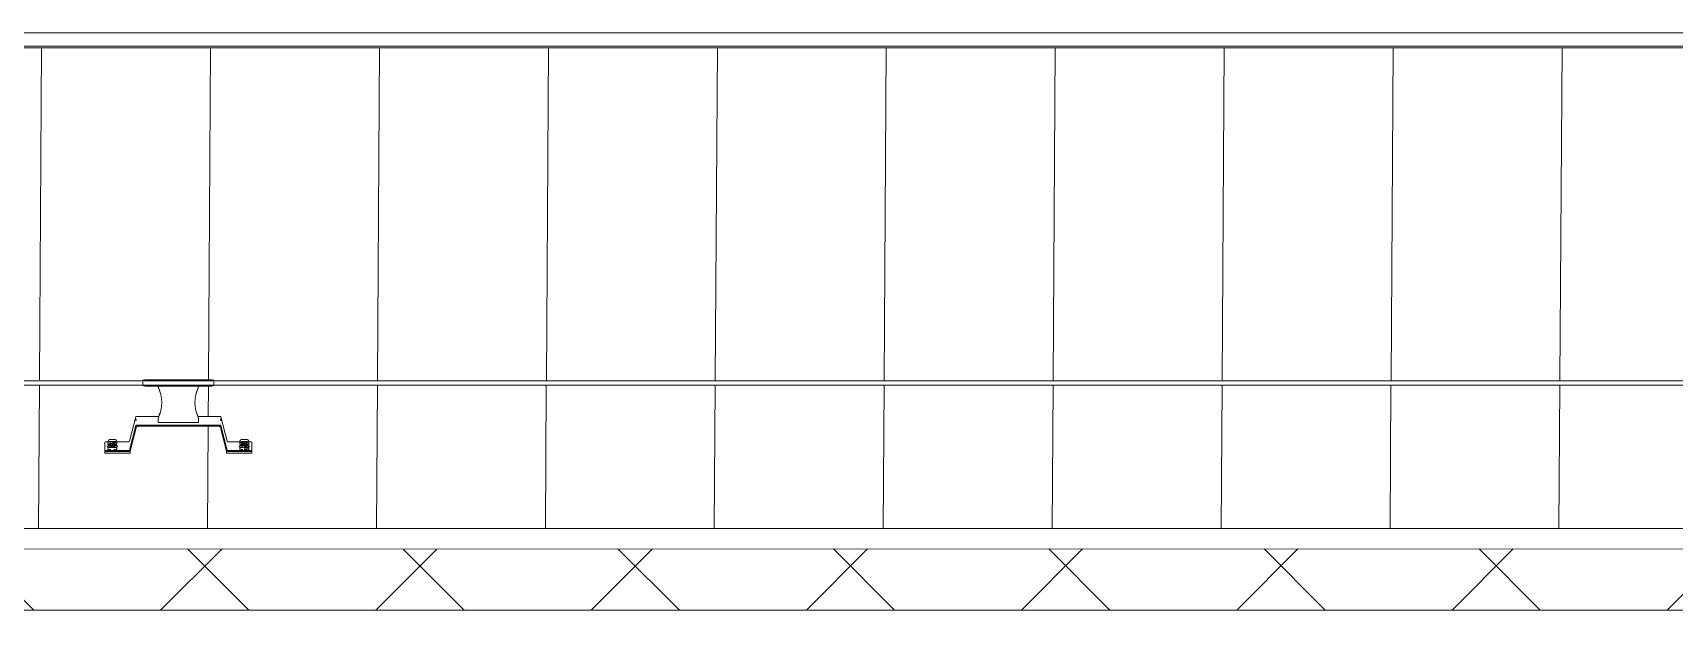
# Model space of a CAD drawing. Header units: millimetres. Extents: x 900982 to 1200730, y -305 to 27743.
# Drawn here: x 992466 to 995701, y 16569 to 17711 of the extents above; entities that cross this region are included whole.
import ezdxf

# ---------------------------------------------------------------- set-up
doc = ezdxf.new("R2010")
doc.units = ezdxf.units.MM
for name, color, linetype, lineweight in [('A-ROOF', 132, 'Continuous', 5), ('A-ROOF-PATT', 132, 'Continuous', 15), ('Q-SPCQ', 91, 'Continuous', 5)]:
    doc.layers.add(name, color=color, linetype=linetype, lineweight=lineweight)

# ---------------------------------------------------------------- blocks, each defined once
blk = doc.blocks.new('Static Line_Sayfa_Metal Deck_Pan Mount - Up to 15 _ pitch - Max 2 Users-1845519-SECTION - GRIDS 2A')
at = {"layer": 'Q-SPCQ'}
for p, q in [((1010152.4, 17024.9), (917357.6, 17024.9)), ((992687, 17027.2), (992682.7, 17026.2)), ((992816.2, 17027.4), (992689.3, 17027.4)), ((992822.7, 17026.2), (992818.5, 17027.2)), ((917357.6, 17016.9), (1010152.4, 17016.9)), ((992682.7, 17015.7), (992687, 17014.7)), ((992689.3, 17014.4), (992816.2, 17014.4)), ((992712.7, 17014.5), (992712.7, 17016.4)), ((992712.7, 17013.3), (992712.7, 17014.5)), ((992792.7, 17014.5), (992712.7, 17014.5)), ((992712.8, 17013.6), (992712.7, 17013.3)), ((992792.7, 17016.4), (992792.7, 17014.5)), ((992792.7, 17014.5), (992792.7, 17013.3)), ((992792.7, 17013.3), (992792.8, 17013.6)), ((992818.5, 17014.7), (992822.7, 17015.7)), ((992656.5, 16905.9), (992669, 16954.2)), ((992669.9, 16954.9), (992714.5, 16954.9)), ((992791.1, 16954.9), (992835.7, 16954.9)), ((992836.7, 16954.2), (992849.2, 16905.9)), ((992668.9, 16936.8), (992656.4, 16888.4)), ((992657.9, 16886.5), (992670.4, 16934.8)), ((992669.9, 16949.8), (992668.9, 16946)), ((992835.6, 16937.5), (992669.8, 16937.5)), ((992671.4, 16935.5), (992834.1, 16935.5)), ((992712.8, 16951.6), (992712.8, 16951.8)), ((992712.8, 16951.8), (992712.8, 16949.8)), ((992712.8, 16949.6), (992712.8, 16951.6)), ((992712.8, 16943.2), (992792.8, 16943.2)), ((992792.8, 16949.8), (992792.8, 16951.8)), ((992792.8, 16951.8), (992792.8, 16951.6)), ((992792.8, 16951.6), (992792.8, 16949.6)), ((992835, 16934.8), (992847.5, 16886.5)), ((992836.6, 16946.4), (992835.7, 16950.1)), ((992849.1, 16888.4), (992836.6, 16936.8)), ((992607.7, 16888.6), (992607.8, 16904.3)), ((992618.1, 16897.5), (992613.6, 16896.9)), ((992613.7, 16890.3), (992613.7, 16888.9)), ((992613.8, 16905.2), (992613.8, 16903.9)), ((992613.8, 16901.2), (992613.8, 16899.9)), ((992613.8, 16894.2), (992613.8, 16892.9)), ((992622.8, 16902.3), (992617.9, 16902.1)), ((992617.9, 16902.1), (992617.9, 16901.6)), ((992617.9, 16902.1), (992617.9, 16897.5)), ((992617.9, 16901.6), (992622.8, 16901.3)), ((992617.9, 16901.6), (992617.9, 16897)), ((992617.9, 16896.7), (992622.8, 16896.9)), ((992622.8, 16895.9), (992617.9, 16896.2)), ((992622.8, 16905.1), (992628.8, 16905.1)), ((992627.6, 16902.1), (992622.8, 16902.3)), ((992622.8, 16902.3), (992622.8, 16897.7)), ((992622.8, 16901.3), (992627.6, 16901.6)), ((992622.8, 16896.8), (992622.8, 16901.3)), ((992622.8, 16896.9), (992627.6, 16896.7)), ((992627.6, 16896.2), (992622.8, 16895.9)), ((992631.9, 16896.9), (992627.4, 16897.5)), ((992627.6, 16901.6), (992627.6, 16902.1)), ((992627.6, 16902.1), (992627.6, 16897.5)), ((992627.6, 16901.6), (992627.6, 16897)), ((992630.7, 16905.1), (992655.5, 16905.1)), ((992631.7, 16888.9), (992631.7, 16890.3)), ((992631.8, 16903.9), (992631.8, 16905.2)), ((992631.8, 16899.9), (992631.8, 16901.2)), ((992631.8, 16892.9), (992631.8, 16894.2)), ((992850.2, 16905.1), (992875, 16905.1)), ((992878.1, 16897.5), (992873.6, 16896.9)), ((992873.7, 16890.3), (992873.7, 16888.9)), ((992873.8, 16905.2), (992873.8, 16903.9)), ((992873.8, 16901.2), (992873.8, 16899.9)), ((992873.8, 16894.2), (992873.8, 16892.9)), ((992876.9, 16905.1), (992882.8, 16905.1)), ((992882.8, 16902.3), (992877.9, 16902.1)), ((992877.9, 16902.1), (992877.9, 16901.6)), ((992877.9, 16902.1), (992877.9, 16897.5)), ((992877.9, 16901.6), (992882.8, 16901.3)), ((992877.9, 16901.6), (992877.9, 16897)), ((992882.8, 16896.9), (992877.9, 16896.7)), ((992887.6, 16902.1), (992882.8, 16902.3)), ((992882.8, 16902.3), (992882.8, 16897.7)), ((992882.8, 16901.3), (992887.6, 16901.6)), ((992882.8, 16896.8), (992882.8, 16901.3)), ((992887.6, 16896.7), (992882.8, 16896.9)), ((992882.8, 16895.9), (992887.6, 16896.2)), ((992891.9, 16896.9), (992887.4, 16897.5)), ((992887.6, 16901.6), (992887.6, 16902.1)), ((992887.6, 16902.1), (992887.6, 16897.5)), ((992887.6, 16901.6), (992887.6, 16897)), ((992891.7, 16888.9), (992891.7, 16890.3)), ((992891.8, 16903.9), (992891.8, 16905.2)), ((992891.8, 16899.9), (992891.8, 16901.2)), ((992891.8, 16892.9), (992891.8, 16894.2)), ((992897.7, 16888.6), (992897.8, 16904.3)), ((992897.8, 16903.1), (992897.8, 16900.1)), ((992607.7, 16888.6), (992607.7, 16886.6)), ((992607.7, 16885.7), (992607.7, 16888.6)), ((992657.7, 16885.7), (992607.7, 16885.7)), ((992607.7, 16885.7), (992607.7, 16882.7)), ((992607.7, 16882.7), (992657.7, 16882.7)), ((992655.4, 16887.7), (992617.7, 16887.7)), ((992617.7, 16885.7), (992656.9, 16885.7)), ((992657.7, 16882.7), (992657.7, 16885.7)), ((992847.7, 16885.7), (992847.7, 16882.7)), ((992897.7, 16885.7), (992847.7, 16885.7)), ((992847.7, 16882.7), (992897.7, 16882.7)), ((992848.5, 16885.7), (992887.7, 16885.7)), ((992887.7, 16887.7), (992850, 16887.7)), ((992897.7, 16885.7), (992897.7, 16888.6)), ((992897.7, 16882.7), (992897.7, 16885.7))]:
    blk.add_line(p, q, dxfattribs=at)
at = {"layer": 'Q-SPCQ', "flags": 128}
for points in [[(992687, 17027.2), (992687.4, 17027.3), (992687.8, 17027.3), (992688.2, 17027.4), (992688.6, 17027.4), (992689, 17027.4), (992689.3, 17027.4)], [(992816.2, 17027.4), (992816.6, 17027.4), (992817, 17027.4), (992817.4, 17027.4), (992817.8, 17027.3), (992818.1, 17027.2), (992818.5, 17027.2)], [(992689.3, 17014.4), (992688.9, 17014.4), (992688.5, 17014.5), (992688.1, 17014.5), (992687.7, 17014.6), (992687.4, 17014.6), (992687, 17014.7)], [(992818.5, 17014.7), (992818.1, 17014.6), (992817.7, 17014.6), (992817.3, 17014.5), (992816.9, 17014.5), (992816.5, 17014.4), (992816.2, 17014.4)], [(992613.7, 16890.3), (992614.1, 16891.9), (992614.8, 16893), (992615.4, 16893.6), (992615.9, 16893.8), (992616.3, 16894), (992616.5, 16894.1), (992616.8, 16894.2), (992617, 16894.3), (992617.2, 16894.3), (992617.3, 16894.3), (992617.5, 16894.4), (992617.6, 16894.4), (992617.8, 16894.4), (992617.9, 16894.5), (992618.1, 16894.5), (992618.3, 16894.5), (992618.4, 16894.5), (992618.6, 16894.5), (992618.7, 16894.5), (992618.9, 16894.6), (992619.1, 16894.6), (992619.3, 16894.6), (992619.4, 16894.6), (992619.6, 16894.6), (992619.8, 16894.6), (992620, 16894.6), (992620.2, 16894.6), (992620.4, 16894.6), (992620.6, 16894.7), (992620.8, 16894.7), (992621, 16894.7), (992621.2, 16894.7), (992621.4, 16894.7), (992621.6, 16894.7), (992621.8, 16894.7), (992622, 16894.7), (992622.2, 16894.7), (992622.5, 16894.7), (992622.7, 16894.7), (992622.7, 16894.7)], [(992613.8, 16905.2), (992614.2, 16906.9), (992614.9, 16907.9), (992615.5, 16908.5), (992616, 16908.8), (992616.3, 16909), (992616.6, 16909.1), (992616.9, 16909.2), (992617.1, 16909.2), (992617.2, 16909.3), (992617.4, 16909.3), (992617.6, 16909.3), (992617.7, 16909.3), (992617.9, 16909.4), (992618, 16909.4), (992618.2, 16909.4), (992618.4, 16909.4), (992618.5, 16909.5), (992618.7, 16909.5), (992618.8, 16909.5), (992619, 16909.5), (992619.2, 16909.5), (992619.4, 16909.5), (992619.5, 16909.5), (992619.7, 16909.6), (992619.9, 16909.6), (992620.1, 16909.6), (992620.3, 16909.6), (992620.5, 16909.6), (992620.7, 16909.6), (992620.9, 16909.6), (992621.1, 16909.6), (992621.3, 16909.6), (992621.5, 16909.6), (992621.7, 16909.6), (992621.9, 16909.6), (992622.1, 16909.6), (992622.3, 16909.6), (992622.6, 16909.6), (992622.8, 16909.6), (992622.8, 16909.6)], [(992613.8, 16901.2), (992614.2, 16902.9), (992614.9, 16904), (992615.5, 16904.5), (992616, 16904.8), (992616.3, 16905), (992616.6, 16905.1), (992616.8, 16905.2), (992617, 16905.2), (992617.2, 16905.3), (992617.4, 16905.3), (992617.6, 16905.3), (992617.7, 16905.4), (992617.9, 16905.4), (992618, 16905.4), (992618.2, 16905.4), (992618.3, 16905.4), (992618.5, 16905.5), (992618.6, 16905.5), (992618.8, 16905.5), (992619, 16905.5), (992619.2, 16905.5), (992619.3, 16905.5), (992619.5, 16905.6), (992619.7, 16905.6), (992619.9, 16905.6), (992620.1, 16905.6), (992620.3, 16905.6), (992620.5, 16905.6), (992620.7, 16905.6), (992620.9, 16905.6), (992621.1, 16905.6), (992621.3, 16905.6), (992621.5, 16905.6), (992621.7, 16905.6), (992621.9, 16905.6), (992622.1, 16905.6), (992622.3, 16905.7), (992622.5, 16905.7), (992622.7, 16905.7), (992622.8, 16905.7)], [(992613.8, 16894.2), (992614.1, 16895.9), (992614.8, 16897), (992615.5, 16897.5), (992615.9, 16897.8), (992616.3, 16898), (992616.6, 16898.1), (992616.8, 16898.2), (992617, 16898.2), (992617.2, 16898.3), (992617.3, 16898.3), (992617.5, 16898.4), (992617.7, 16898.4), (992617.8, 16898.4), (992618, 16898.4), (992618.1, 16898.5), (992618.3, 16898.5), (992618.4, 16898.5), (992618.6, 16898.5), (992618.8, 16898.5), (992618.9, 16898.5), (992619.1, 16898.6), (992619.3, 16898.6), (992619.5, 16898.6), (992619.6, 16898.6), (992619.8, 16898.6), (992620, 16898.6), (992620.2, 16898.6), (992620.4, 16898.6), (992620.6, 16898.6), (992620.8, 16898.6), (992621, 16898.7), (992621.2, 16898.7), (992621.4, 16898.7), (992621.6, 16898.7), (992621.8, 16898.7), (992622.1, 16898.7), (992622.3, 16898.7), (992622.5, 16898.7), (992622.7, 16898.7), (992622.8, 16898.7)], [(992631.7, 16890.3), (992631.4, 16891.9), (992630.7, 16893), (992630, 16893.6), (992629.6, 16893.8), (992629.2, 16894), (992628.9, 16894.1), (992628.7, 16894.2), (992628.5, 16894.3), (992628.3, 16894.3), (992628.1, 16894.3), (992628, 16894.4), (992627.8, 16894.4), (992627.7, 16894.4), (992627.5, 16894.5), (992627.4, 16894.5), (992627.2, 16894.5), (992627, 16894.5), (992626.9, 16894.5), (992626.7, 16894.5), (992626.5, 16894.6), (992626.4, 16894.6), (992626.2, 16894.6), (992626, 16894.6), (992625.8, 16894.6), (992625.7, 16894.6), (992625.5, 16894.6), (992625.3, 16894.6), (992625.1, 16894.6), (992624.9, 16894.7), (992624.7, 16894.7), (992624.5, 16894.7), (992624.3, 16894.7), (992624.1, 16894.7), (992623.8, 16894.7), (992623.6, 16894.7), (992623.4, 16894.7), (992623.2, 16894.7), (992623, 16894.7), (992622.8, 16894.7), (992622.7, 16894.7)], [(992631.8, 16905.2), (992631.5, 16906.9), (992630.8, 16907.9), (992630.1, 16908.5), (992629.7, 16908.8), (992629.3, 16909), (992629, 16909.1), (992628.8, 16909.2), (992628.6, 16909.2), (992628.4, 16909.3), (992628.2, 16909.3), (992628.1, 16909.3), (992627.9, 16909.3), (992627.8, 16909.4), (992627.6, 16909.4), (992627.5, 16909.4), (992627.3, 16909.4), (992627.1, 16909.5), (992627, 16909.5), (992626.8, 16909.5), (992626.6, 16909.5), (992626.5, 16909.5), (992626.3, 16909.5), (992626.1, 16909.5), (992625.9, 16909.6), (992625.7, 16909.6), (992625.6, 16909.6), (992625.4, 16909.6), (992625.2, 16909.6), (992625, 16909.6), (992624.8, 16909.6), (992624.6, 16909.6), (992624.4, 16909.6), (992624.2, 16909.6), (992623.9, 16909.6), (992623.7, 16909.6), (992623.5, 16909.6), (992623.3, 16909.6), (992623.1, 16909.6), (992622.9, 16909.6), (992622.8, 16909.6)], [(992631.8, 16901.2), (992631.4, 16902.9), (992630.7, 16904), (992630.1, 16904.5), (992629.6, 16904.8), (992629.3, 16905), (992629, 16905.1), (992628.8, 16905.2), (992628.6, 16905.2), (992628.4, 16905.3), (992628.2, 16905.3), (992628, 16905.3), (992627.9, 16905.4), (992627.7, 16905.4), (992627.6, 16905.4), (992627.4, 16905.4), (992627.3, 16905.4), (992627.1, 16905.5), (992626.9, 16905.5), (992626.8, 16905.5), (992626.6, 16905.5), (992626.4, 16905.5), (992626.3, 16905.5), (992626.1, 16905.6), (992625.9, 16905.6), (992625.7, 16905.6), (992625.5, 16905.6), (992625.3, 16905.6), (992625.1, 16905.6), (992624.9, 16905.6), (992624.7, 16905.6), (992624.5, 16905.6), (992624.3, 16905.6), (992624.1, 16905.6), (992623.9, 16905.6), (992623.7, 16905.6), (992623.5, 16905.6), (992623.3, 16905.7), (992623.1, 16905.7), (992622.9, 16905.7), (992622.8, 16905.7)], [(992631.8, 16894.2), (992631.4, 16895.9), (992630.7, 16897), (992630.1, 16897.5), (992629.6, 16897.8), (992629.2, 16898), (992628.9, 16898.1), (992628.7, 16898.2), (992628.5, 16898.2), (992628.3, 16898.3), (992628.2, 16898.3), (992628, 16898.4), (992627.8, 16898.4), (992627.7, 16898.4), (992627.5, 16898.4), (992627.4, 16898.5), (992627.2, 16898.5), (992627.1, 16898.5), (992626.9, 16898.5), (992626.7, 16898.5), (992626.6, 16898.5), (992626.4, 16898.6), (992626.2, 16898.6), (992626, 16898.6), (992625.9, 16898.6), (992625.7, 16898.6), (992625.5, 16898.6), (992625.3, 16898.6), (992625.1, 16898.6), (992624.9, 16898.6), (992624.7, 16898.6), (992624.5, 16898.7), (992624.3, 16898.7), (992624.1, 16898.7), (992623.9, 16898.7), (992623.7, 16898.7), (992623.5, 16898.7), (992623.2, 16898.7), (992623, 16898.7), (992622.8, 16898.7), (992622.8, 16898.7)], [(992873.7, 16890.3), (992874.1, 16891.9), (992874.8, 16893), (992875.4, 16893.6), (992875.9, 16893.8), (992876.3, 16894), (992876.5, 16894.1), (992876.8, 16894.2), (992877, 16894.3), (992877.2, 16894.3), (992877.3, 16894.3), (992877.5, 16894.4), (992877.6, 16894.4), (992877.8, 16894.4), (992877.9, 16894.5), (992878.1, 16894.5), (992878.3, 16894.5), (992878.4, 16894.5), (992878.6, 16894.5), (992878.7, 16894.5), (992878.9, 16894.6), (992879.1, 16894.6), (992879.3, 16894.6), (992879.4, 16894.6), (992879.6, 16894.6), (992879.8, 16894.6), (992880, 16894.6), (992880.2, 16894.6), (992880.4, 16894.6), (992880.6, 16894.7), (992880.8, 16894.7), (992881, 16894.7), (992881.2, 16894.7), (992881.4, 16894.7), (992881.6, 16894.7), (992881.8, 16894.7), (992882, 16894.7), (992882.2, 16894.7), (992882.5, 16894.7), (992882.7, 16894.7), (992882.7, 16894.7)], [(992873.8, 16905.2), (992874.2, 16906.9), (992874.9, 16907.9), (992875.5, 16908.5), (992876, 16908.8), (992876.3, 16909), (992876.6, 16909.1), (992876.9, 16909.2), (992877.1, 16909.2), (992877.2, 16909.3), (992877.4, 16909.3), (992877.6, 16909.3), (992877.7, 16909.3), (992877.9, 16909.4), (992878, 16909.4), (992878.2, 16909.4), (992878.4, 16909.4), (992878.5, 16909.5), (992878.7, 16909.5), (992878.8, 16909.5), (992879, 16909.5), (992879.2, 16909.5), (992879.4, 16909.5), (992879.5, 16909.5), (992879.7, 16909.6), (992879.9, 16909.6), (992880.1, 16909.6), (992880.3, 16909.6), (992880.5, 16909.6), (992880.7, 16909.6), (992880.9, 16909.6), (992881.1, 16909.6), (992881.3, 16909.6), (992881.5, 16909.6), (992881.7, 16909.6), (992881.9, 16909.6), (992882.1, 16909.6), (992882.3, 16909.6), (992882.6, 16909.6), (992882.8, 16909.6), (992882.8, 16909.6)], [(992873.8, 16901.2), (992874.2, 16902.9), (992874.9, 16904), (992875.5, 16904.5), (992876, 16904.8), (992876.3, 16905), (992876.6, 16905.1), (992876.8, 16905.2), (992877, 16905.2), (992877.2, 16905.3), (992877.4, 16905.3), (992877.6, 16905.3), (992877.7, 16905.4), (992877.9, 16905.4), (992878, 16905.4), (992878.2, 16905.4), (992878.3, 16905.4), (992878.5, 16905.5), (992878.6, 16905.5), (992878.8, 16905.5), (992879, 16905.5), (992879.2, 16905.5), (992879.3, 16905.5), (992879.5, 16905.6), (992879.7, 16905.6), (992879.9, 16905.6), (992880.1, 16905.6), (992880.3, 16905.6), (992880.5, 16905.6), (992880.7, 16905.6), (992880.9, 16905.6), (992881.1, 16905.6), (992881.3, 16905.6), (992881.5, 16905.6), (992881.7, 16905.6), (992881.9, 16905.6), (992882.1, 16905.6), (992882.3, 16905.7), (992882.5, 16905.7), (992882.7, 16905.7), (992882.8, 16905.7)], [(992873.8, 16894.2), (992874.1, 16895.9), (992874.8, 16897), (992875.5, 16897.5), (992875.9, 16897.8), (992876.3, 16898), (992876.6, 16898.1), (992876.8, 16898.2), (992877, 16898.2), (992877.2, 16898.3), (992877.3, 16898.3), (992877.5, 16898.4), (992877.7, 16898.4), (992877.8, 16898.4), (992878, 16898.4), (992878.1, 16898.5), (992878.3, 16898.5), (992878.4, 16898.5), (992878.6, 16898.5), (992878.8, 16898.5), (992878.9, 16898.5), (992879.1, 16898.6), (992879.3, 16898.6), (992879.5, 16898.6), (992879.6, 16898.6), (992879.8, 16898.6), (992880, 16898.6), (992880.2, 16898.6), (992880.4, 16898.6), (992880.6, 16898.6), (992880.8, 16898.6), (992881, 16898.7), (992881.2, 16898.7), (992881.4, 16898.7), (992881.6, 16898.7), (992881.8, 16898.7), (992882.1, 16898.7), (992882.3, 16898.7), (992882.5, 16898.7), (992882.7, 16898.7), (992882.8, 16898.7)], [(992891.7, 16890.3), (992891.4, 16891.9), (992890.7, 16893), (992890, 16893.6), (992889.6, 16893.8), (992889.2, 16894), (992888.9, 16894.1), (992888.7, 16894.2), (992888.5, 16894.3), (992888.3, 16894.3), (992888.1, 16894.3), (992888, 16894.4), (992887.8, 16894.4), (992887.7, 16894.4), (992887.5, 16894.5), (992887.4, 16894.5), (992887.2, 16894.5), (992887, 16894.5), (992886.9, 16894.5), (992886.7, 16894.5), (992886.5, 16894.6), (992886.4, 16894.6), (992886.2, 16894.6), (992886, 16894.6), (992885.8, 16894.6), (992885.7, 16894.6), (992885.5, 16894.6), (992885.3, 16894.6), (992885.1, 16894.6), (992884.9, 16894.7), (992884.7, 16894.7), (992884.5, 16894.7), (992884.3, 16894.7), (992884.1, 16894.7), (992883.8, 16894.7), (992883.6, 16894.7), (992883.4, 16894.7), (992883.2, 16894.7), (992883, 16894.7), (992882.8, 16894.7), (992882.7, 16894.7)], [(992891.8, 16905.2), (992891.5, 16906.9), (992890.8, 16907.9), (992890.1, 16908.5), (992889.7, 16908.8), (992889.3, 16909), (992889, 16909.1), (992888.8, 16909.2), (992888.6, 16909.2), (992888.4, 16909.3), (992888.2, 16909.3), (992888.1, 16909.3), (992887.9, 16909.3), (992887.8, 16909.4), (992887.6, 16909.4), (992887.5, 16909.4), (992887.3, 16909.4), (992887.1, 16909.5), (992887, 16909.5), (992886.8, 16909.5), (992886.6, 16909.5), (992886.5, 16909.5), (992886.3, 16909.5), (992886.1, 16909.5), (992885.9, 16909.6), (992885.7, 16909.6), (992885.6, 16909.6), (992885.4, 16909.6), (992885.2, 16909.6), (992885, 16909.6), (992884.8, 16909.6), (992884.6, 16909.6), (992884.4, 16909.6), (992884.2, 16909.6), (992883.9, 16909.6), (992883.7, 16909.6), (992883.5, 16909.6), (992883.3, 16909.6), (992883.1, 16909.6), (992882.9, 16909.6), (992882.8, 16909.6)], [(992891.8, 16901.2), (992891.4, 16902.9), (992890.7, 16904), (992890.1, 16904.5), (992889.6, 16904.8), (992889.3, 16905), (992889, 16905.1), (992888.8, 16905.2), (992888.6, 16905.2), (992888.4, 16905.3), (992888.2, 16905.3), (992888, 16905.3), (992887.9, 16905.4), (992887.7, 16905.4), (992887.6, 16905.4), (992887.4, 16905.4), (992887.3, 16905.4), (992887.1, 16905.5), (992886.9, 16905.5), (992886.8, 16905.5), (992886.6, 16905.5), (992886.4, 16905.5), (992886.3, 16905.5), (992886.1, 16905.6), (992885.9, 16905.6), (992885.7, 16905.6), (992885.5, 16905.6), (992885.3, 16905.6), (992885.1, 16905.6), (992884.9, 16905.6), (992884.7, 16905.6), (992884.5, 16905.6), (992884.3, 16905.6), (992884.1, 16905.6), (992883.9, 16905.6), (992883.7, 16905.6), (992883.5, 16905.6), (992883.3, 16905.7), (992883.1, 16905.7), (992882.9, 16905.7), (992882.8, 16905.7)], [(992891.8, 16894.2), (992891.4, 16895.9), (992890.7, 16897), (992890.1, 16897.5), (992889.6, 16897.8), (992889.2, 16898), (992888.9, 16898.1), (992888.7, 16898.2), (992888.5, 16898.2), (992888.3, 16898.3), (992888.2, 16898.3), (992888, 16898.4), (992887.8, 16898.4), (992887.7, 16898.4), (992887.5, 16898.4), (992887.4, 16898.5), (992887.2, 16898.5), (992887.1, 16898.5), (992886.9, 16898.5), (992886.7, 16898.5), (992886.6, 16898.5), (992886.4, 16898.6), (992886.2, 16898.6), (992886, 16898.6), (992885.9, 16898.6), (992885.7, 16898.6), (992885.5, 16898.6), (992885.3, 16898.6), (992885.1, 16898.6), (992884.9, 16898.6), (992884.7, 16898.6), (992884.5, 16898.7), (992884.3, 16898.7), (992884.1, 16898.7), (992883.9, 16898.7), (992883.7, 16898.7), (992883.5, 16898.7), (992883.2, 16898.7), (992883, 16898.7), (992882.8, 16898.7), (992882.8, 16898.7)]]:
    blk.add_lwpolyline(points, dxfattribs=at)
at = {"layer": 'Q-SPCQ'}
for centre, major_axis, ratio, start_param, end_param in [((992682.7, 17020.9), (0, 5.22), 0.000553, 0.087266, 1.006623), ((992682.7, 17020.9), (0, 5.22), 0.000553, 1.204843, 2.070013), ((992822.7, 17020.9), (0, 5.22), 0.000553, 0.087266, 1.006623), ((992822.7, 17020.9), (0, 5.22), 0.000553, 1.205111, 2.069779), ((992682.7, 17020.9), (0, 5.22), 0.000553, 2.181662, 3.141462), ((992682.7, 17020.9), (0, 5.22), 0.000553, 3.141593, 3.228859), ((992650, 16982.5), (-70, 0.4), 0.996195, 2.689154, 3.60672), ((992650, 16982.7), (-70, 0.4), 0.996195, 3.429686, 3.60672), ((992855.5, 16982.5), (-70, 0.4), 0.996195, 5.830747, 6.748313), ((992855.5, 16982.7), (-70, 0.4), 0.996195, 5.830747, 6.009742), ((992822.7, 17020.9), (0, 5.22), 0.000553, 2.181662, 3.141593), ((992822.7, 17020.9), (0, 5.22), 0.000553, 3.141723, 3.228859), ((992669.9, 16953.9), (-1, 0.006), 0.996195, 4.938506, 6.03737), ((992650, 16982.7), (-70, 0.4), 0.996195, 2.689154, 2.918546), ((992855.5, 16982.7), (-70, 0.4), 0.996195, 0.235736, 0.465127), ((992835.7, 16953.9), (-1, 0.006), 0.996195, 3.400097, 4.718734), ((992669.8, 16936.5), (-1, 0.006), 0.996195, 4.718734, 6.03737), ((992671.4, 16934.5), (-1, 0.006), 0.996195, 4.718734, 6.037371), ((992712.8, 16950.2), (0, 7), 0.000553, 1.658063, 3.228859), ((992792.8, 16950.2), (0, 7), 0.000553, 1.658063, 3.228859), ((992834.1, 16934.5), (-1, 0.006), 0.996195, 3.400097, 4.718734), ((992835.6, 16936.5), (-1, 0.006), 0.996195, 3.400097, 4.498961), ((992617.8, 16904.3), (10, 0), 0.087156, 2.09384, 3.141038), ((992622.8, 16896.4), (11, 0), 0.087156, 1.570241, 3.664636), ((992622.7, 16888.9), (9, 0), 0.087156, 1.915454, 4.711834), ((992622.8, 16899.9), (9, 0), 0.087156, 1.915454, 4.711834), ((992622.8, 16892.9), (9, 0), 0.087156, 1.570241, 3.664636), ((992622.8, 16903.9), (9, 0), 0.087156, 1.915454, 3.664636), ((992622.7, 16888.9), (9, 0), 0.087156, 4.711834, 7.509336), ((992622.8, 16903.9), (9, 0), 0.087156, 5.759031, 7.853427), ((992622.8, 16903.9), (9, 0), 0.087156, 4.711834, 5.576632), ((992622.8, 16899.9), (9, 0), 0.087156, 4.711834, 7.853427), ((992622.8, 16896.4), (11, 0), 0.087156, 5.759031, 7.853427), ((992622.8, 16892.9), (9, 0), 0.087156, 5.759031, 7.853427), ((992655.5, 16906.1), (-1, 0.006), 0.996195, 1.577141, 2.895778), ((992850.2, 16906.1), (-1, 0.006), 0.996195, 0.258504, 1.577141), ((992882.8, 16896.4), (11, 0), 0.087156, 1.570241, 3.664636), ((992882.7, 16888.9), (9, 0), 0.087156, 1.915454, 4.711834), ((992882.8, 16903.9), (9, 0), 0.087156, 1.571576, 3.664636), ((992882.8, 16892.9), (9, 0), 0.087156, 1.915454, 3.664636), ((992882.8, 16899.9), (9, 0), 0.087156, 1.570241, 4.711834), ((992882.8, 16903.9), (9, 0), 0.087156, 3.838502, 4.711834), ((992882.7, 16888.9), (9, 0), 0.087156, 4.711834, 7.853427), ((992882.8, 16903.9), (9, 0), 0.087156, 4.711834, 5.576632), ((992882.8, 16899.9), (9, 0), 0.087156, 4.711834, 7.853427), ((992882.8, 16896.4), (11, 0), 0.087156, 5.759031, 7.853427), ((992882.8, 16892.9), (9, 0), 0.087156, 5.759031, 7.853427), ((992882.8, 16892.9), (9, 0), 0.087156, 4.711834, 5.576632), ((992882.8, 16903.9), (9, 0), 0.087156, 5.759031, 7.509336), ((992887.8, 16904.3), (10, 0), 0.087156, 0, 1.046642), ((992617.7, 16888.6), (10, 0), 0.087156, 3.141593, 4.711834), ((992617.7, 16886.6), (10, 0), 0.087156, 3.141593, 4.711834), ((992655.4, 16888.7), (-1, 0.006), 0.996195, 1.577141, 2.895778), ((992656.9, 16886.7), (-1, 0.006), 0.996195, 1.577141, 2.895778), ((992848.5, 16886.7), (-1, 0.006), 0.996195, 0.258504, 1.577141), ((992850, 16888.7), (-1, 0.006), 0.996195, 0.258504, 1.577141), ((992887.7, 16888.6), (10, 0), 0.087156, 4.711834, 6.28263), ((992887.7, 16886.6), (10, 0), 0.087156, 4.711834, 6.28263)]:
    blk.add_ellipse(centre, major_axis=major_axis, ratio=ratio, start_param=start_param, end_param=end_param, dxfattribs=at)
for points in [[(992622.8, 16897.7), (992622, 16897.8), (992620.4, 16897.8), (992618.7, 16897.6), (992617.9, 16897.5)], [(992617.9, 16897.5), (992617.9, 16897.5), (992617.9, 16897.4), (992617.9, 16897.2), (992617.9, 16897)], [(992617.9, 16897), (992618.7, 16897.1), (992620.4, 16897.1), (992622, 16896.9), (992622.8, 16896.8)], [(992627.6, 16897.5), (992626.8, 16897.6), (992625.2, 16897.8), (992623.6, 16897.8), (992622.8, 16897.7)], [(992622.8, 16896.8), (992623.6, 16896.9), (992625.2, 16897.1), (992626.8, 16897.1), (992627.6, 16897)], [(992627.6, 16897), (992627.6, 16897.2), (992627.6, 16897.4), (992627.6, 16897.5), (992627.6, 16897.5)], [(992877.9, 16897.5), (992878.7, 16897.6), (992880.4, 16897.8), (992882, 16897.8), (992882.8, 16897.7)], [(992877.9, 16897), (992877.9, 16897.2), (992877.9, 16897.4), (992877.9, 16897.5), (992877.9, 16897.5)], [(992882.8, 16896.8), (992882, 16896.9), (992880.4, 16897.1), (992878.7, 16897.1), (992877.9, 16897)], [(992882.8, 16897.7), (992883.6, 16897.8), (992885.2, 16897.8), (992886.8, 16897.6), (992887.6, 16897.5)], [(992887.6, 16897), (992886.8, 16897.1), (992885.2, 16897.1), (992883.6, 16896.9), (992882.8, 16896.8)], [(992887.6, 16897.5), (992887.6, 16897.5), (992887.6, 16897.4), (992887.6, 16897.2), (992887.6, 16897)]]:
    blk.add_open_spline(points, degree=3, dxfattribs=at)
blk = doc.blocks.new('Ridge Capping - Ridge Capping-1882401-SECTION - GRIDS 2A')
at = {"layer": 'A-ROOF'}
for p, q in [((1021760.8, 17710.8), (910524.5, 17710.9)), ((910524.4, 17684.7), (1021760.8, 17684.7)), ((910524.4, 17681), (1021760.8, 17681))]:
    blk.add_line(p, q, dxfattribs=at)

msp = doc.modelspace()

# ---------------------------------------------------------------- hatches: boundary and pattern name
at = {"layer": 'A-ROOF-PATT', "lineweight": 5}
h = msp.add_hatch(dxfattribs=at)
h.set_pattern_fill('FP_3', color=256, style=0, pattern_type=2)
h.set_pattern_definition([(89.638, (-19.27, 413459.42), (-332.99965, -0.00109), [])])
h.paths.add_polyline_path([(1013396.2, 17006.6), (1013396.2, 17007.8), (1013387.2, 17007.8)])
h.paths.add_polyline_path([(1013258.7, 17008.2), (1013258.7, 17006.7), (1013256, 17007.9)])
h.paths.add_polyline_path([(914851.3, 17009), (914851.3, 17010.2), (914842.3, 17010.1)])
h.paths.add_polyline_path([(914713.8, 17009.7), (914713.8, 17008.2), (914710.3, 17009.3)])
h.paths.add_polyline_path([(913942.5, 17006.1), (913942.5, 17007.4), (913932.6, 17007.3)])
h.paths.add_polyline_path([(911611.8, 17018.4), (911608.4, 17009.3), (911607.4, 17019.2), (911610.3, 17018.7)])
h.paths.add_polyline_path([(911615.8, 17016.6), (911610.4, 17009), (911613, 17017.9)])
h.paths.add_polyline_path([(911619.2, 17013.8), (911613.8, 17011.7), (911615.8, 17016.6)])
h.paths.add_polyline_path([(913561.9, 17011.2), (913561.9, 17012.3), (913564.6, 17011.4)])
h.paths.add_polyline_path([(915661.9, 17018.2), (915661.9, 17019.3), (915667.1, 17018.5)])
h.paths.add_polyline_path([(916201.2, 17020), (916211.3, 17021.1), (916206.5, 17020.3)])
h.paths.add_polyline_path([(916649.4, 17021.6), (916649.4, 17022.5), (916653, 17021.7)])
h.paths.add_polyline_path([(1012106.7, 17017.2), (1012106.7, 17018.4), (1012108.3, 17017.3)])
h.paths.add_polyline_path([(1014206.8, 17010.5), (1014206.8, 17011.6), (1014210.6, 17010.7)])
h.paths.add_polyline_path([(1014746.1, 17008.7), (1014756.2, 17009.8), (1014750, 17008.9)])
h.paths.add_polyline_path([(1015890.8, 17013.8), (1015899.7, 17005.4), (1015898.2, 17003.2), (1015903.5, 17000.6), (1015899.7, 16998.4), (1015898.2, 16996.5), (1015903.5, 16994.3), (1015908.8, 16996.5), (1015911, 17001.8), (1015910, 17015.7), (1015905.4, 17009.3), (1015903.5, 17009.3), (1015901.5, 17009), (1015899.2, 17009), (1015898.2, 17007.1), (1015894.2, 17010.7)])
h.paths.add_polyline_path([(1016226.9, 16735), (1016226.9, 16878.7), (1016096.9, 16878.7), (1016096.9, 16881.7), (1015965, 16881.7), (1015965, 16878.7), (1015936.8, 16878.7), (1015936.8, 16881.7), (1015804.9, 16881.7), (1015804.9, 16878.7), (1015674.9, 16878.7), (1015675, 16952.5), (1015886, 16953.7), (1015885.4, 16999.3), (1015821.4, 16998.6), (1015631, 16999.3), (1015403.7, 17000), (1015373, 16999.8), (1014892.4, 17001.6), (1014802.5, 17001.7), (1013948.7, 17005.5), (1013881.3, 17005.1), (1013836.3, 17004.9), (1013289.4, 17007.3), (1013287.9, 17007.9), (1013227.2, 17007.3), (1013139.8, 17007.7), (1013078.6, 17007.3), (1010221.4, 17017), (1010221.4, 17015.7), (1010191.4, 17014.5), (1010186, 16998.3), (1010184.2, 16982.5), (1010186, 16966.6), (1010191.4, 16954.9), (1010234.4, 16954.9), (1010232.7, 16935.5), (1010068.5, 16937.5), (1010068.6, 16954.9), (1010113.1, 16954.9), (1010116.8, 16966.6), (1010118.6, 16982.5), (1010116.8, 16998.3), (1010111.4, 17014.5), (1010081.4, 17015.7), (1010081.4, 17017), (1004415.3, 17015.7), (1004415.3, 17014.5), (1004391.8, 17014.5), (1004386.4, 16998.3), (1004384.6, 16982.5), (1004386.5, 16966.6), (1004391.9, 16954.9), (1004434.8, 16954.9), (1004433.2, 16935.5), (1004268.9, 16937.5), (1004269, 16954.9), (1004313.6, 16954.9), (1004317.3, 16966.6), (1004319.1, 16982.5), (1004317.3, 16998.3), (1004311.9, 17014.5), (1004281.9, 17015.7), (1004281.9, 17017), (998615.7, 17015.7), (998615.7, 17014.5), (998592.3, 17014.5), (998586.9, 16998.3), (998585.1, 16982.5), (998586.9, 16966.6), (998592.3, 16954.9), (998635.3, 16954.9), (998633.6, 16935.5), (998469.4, 16937.5), (998469.5, 16954.9), (998514, 16954.9), (998517.7, 16966.6), (998519.5, 16982.5), (998517.7, 16998.3), (998512.3, 17014.5), (998482.3, 17015.7), (998482.3, 17017), (992816.2, 17015.7), (992816.2, 17014.5), (992792.7, 17014.5), (992787.3, 16998.3), (992785.5, 16982.5), (992787.3, 16966.6), (992792.8, 16954.9), (992835.7, 16954.9), (992834.1, 16935.5), (992669.8, 16937.5), (992669.9, 16954.9), (992714.5, 16954.9), (992718.2, 16966.6), (992720, 16982.5), (992718.2, 16998.3), (992712.8, 17014.5), (992682.7, 17015.7), (992682.7, 17017), (987016.6, 17015.7), (987016.6, 17014.5), (986993.2, 17014.5), (986987.8, 16998.3), (986986, 16982.5), (986987.8, 16966.6), (986993.2, 16954.9), (987036.2, 16954.9), (987034.5, 16935.5), (986870.3, 16937.5), (986870.4, 16954.9), (986914.9, 16954.9), (986918.6, 16966.6), (986920.4, 16982.5), (986916.4, 17005), (986913.2, 17014.5), (986883.2, 17015.7), (986883.2, 17017), (981217.1, 17015.7), (981217.1, 17014.5), (981193.6, 17014.5), (981188.2, 16998.3), (981186.4, 16982.5), (981188.2, 16966.6), (981193.6, 16954.9), (981236.6, 16954.9), (981235, 16935.5), (981070.7, 16937.5), (981070.8, 16954.9), (981115.4, 16954.9), (981119.1, 16966.6), (981120.9, 16982.5), (981119.1, 16998.3), (981113.6, 17014.5), (981083.6, 17015.7), (981083.6, 17017), (975417.5, 17015.7), (975417.5, 17014.5), (975394.1, 17014.5), (975388.7, 16998.3), (975386.9, 16982.5), (975388.7, 16966.6), (975394.1, 16954.9), (975437.1, 16954.9), (975435.4, 16935.5), (975271.2, 16937.5), (975271.3, 16954.9), (975315.8, 16954.9), (975319.5, 16966.6), (975321.3, 16982.5), (975319.5, 16998.3), (975314.1, 17014.5), (975284.1, 17015.7), (975284.1, 17017), (969617.9, 17015.7), (969617.9, 17014.5), (969594.5, 17014.5), (969589.1, 16998.3), (969587.3, 16982.5), (969589.1, 16966.6), (969594.5, 16954.9), (969637.5, 16954.9), (969635.9, 16935.5), (969471.6, 16937.5), (969471.7, 16954.9), (969516.2, 16954.9), (969519.9, 16966.6), (969521.8, 16982.5), (969519.9, 16998.3), (969514.5, 17014.5), (969484.5, 17015.7), (969484.5, 17017), (963818.4, 17015.7), (963817.1, 17014.5), (963795, 17014.5), (963789.6, 16998.3), (963787.8, 16982.5), (963789.6, 16966.6), (963795, 16954.9), (963838, 16954.9), (963836.3, 16935.5), (963672.1, 16937.5), (963672.2, 16954.9), (963716.7, 16954.9), (963720.4, 16966.6), (963722.2, 16982.5), (963720.4, 16998.3), (963715, 17014.5), (963685, 17015.7), (963685, 17017), (958018.8, 17015.7), (958018.8, 17014.5), (957995.4, 17014.5), (957990, 16998.3), (957988.2, 16982.5), (957990, 16966.6), (957995.4, 16954.9), (958038.4, 16954.9), (958036.8, 16935.5), (957872.5, 16937.5), (957872.6, 16954.9), (957917.1, 16954.9), (957920.8, 16966.6), (957922.7, 16982.5), (957920.8, 16998.3), (957915.4, 17014.5), (957885.4, 17015.7), (957885.4, 17017), (952219.3, 17015.7), (952219.3, 17014.5), (952195.9, 17014.5), (952190.5, 16998.3), (952188.6, 16982.5), (952190.5, 16966.6), (952195.9, 16954.9), (952238.9, 16954.9), (952237.2, 16935.5), (952073, 16937.5), (952073.1, 16954.9), (952117.6, 16954.9), (952121.3, 16966.6), (952123.1, 16982.5), (952121.3, 16998.3), (952115.9, 17014.5), (952085.9, 17015.7), (952085.9, 17017), (946419.7, 17015.7), (946419.7, 17014.5), (946396.3, 17014.5), (946390.9, 16998.3), (946389.1, 16982.5), (946390.9, 16966.6), (946396.3, 16954.9), (946439.3, 16954.9), (946437.6, 16935.5), (946273.4, 16937.5), (946273.5, 16954.9), (946318, 16954.9), (946321.7, 16966.6), (946323.6, 16982.5), (946321.7, 16998.3), (946316.3, 17014.5), (946286.3, 17015.7), (946286.3, 17017), (940620.2, 17015.7), (940620.2, 17014.5), (940596.8, 17014.5), (940590.1, 16987.5), (940590.1, 16977.4), (940591.4, 16966.6), (940596.8, 16954.9), (940639.8, 16954.9), (940638.1, 16935.5), (940473.9, 16937.5), (940474, 16954.9), (940518.5, 16954.9), (940522.2, 16966.6), (940524, 16982.5), (940522.2, 16998.3), (940516.8, 17014.5), (940486.8, 17015.7), (940486.8, 17017), (934820.6, 17015.7), (934820.6, 17014.5), (934797.2, 17014.5), (934791.8, 16998.3), (934790, 16982.5), (934791.8, 16966.6), (934797.2, 16954.9), (934840.2, 16954.9), (934838.5, 16935.5), (934674.3, 16937.5), (934674.4, 16954.9), (934719.6, 16957), (934722.6, 16966.6), (934724.5, 16982.5), (934719.6, 17007.5), (934717.2, 17014.5), (934687.2, 17015.7), (934687.2, 17017), (929021.1, 17015.7), (929021.1, 17014.5), (928997.7, 17014.5), (928992.3, 16998.3), (928990.4, 16982.5), (928992.3, 16966.6), (928997.7, 16954.9), (929040.7, 16954.9), (929039, 16935.5), (928874.8, 16937.5), (928874.9, 16954.9), (928919.4, 16954.9), (928923.1, 16966.6), (928924.9, 16982.5), (928923.1, 16998.3), (928917.7, 17014.5), (928887.7, 17015.7), (928887.7, 17017), (923221.5, 17015.7), (923221.5, 17014.5), (923198.1, 17014.5), (923192.7, 16998.3), (923190.9, 16982.5), (923192.7, 16966.6), (923198.1, 16954.9), (923241.1, 16954.9), (923239.4, 16935.5), (923075.2, 16937.5), (923075.3, 16954.9), (923119.8, 16954.9), (923123.5, 16966.6), (923125.4, 16982.5), (923123.5, 16998.3), (923118.1, 17014.5), (923088.1, 17015.7), (923088.1, 17017), (917422, 17015.7), (917422, 17014.5), (917398.6, 17014.5), (917393.2, 16998.3), (917391.3, 16982.5), (917393.2, 16966.6), (917398.6, 16954.9), (917441.5, 16954.9), (917439.9, 16935.5), (917275.7, 16937.5), (917275.8, 16954.9), (917320.3, 16954.9), (917324, 16966.6), (917325.8, 16982.5), (917324, 16998.3), (917318.6, 17014.5), (917288.6, 17015.7), (917288.6, 17016.8), (917088.9, 17016.5), (916864.9, 17015.4), (916841.8, 17015.3), (916819.3, 17016), (916684.5, 17015.1), (916662, 17014.7), (915493.6, 17010.8), (913999.5, 17007), (913988.2, 17006.2), (913908.8, 17006.1), (913875.9, 17005.5), (913205.2, 17003.4), (912990, 17003.7), (912960.6, 17002.6), (912550.2, 17001.4), (912494, 17001.1), (912315.3, 17001.7), (912308.9, 17001.3), (912291.8, 17001.2), (912258.1, 17000.2), (911624, 16998.3), (911624, 16952.5), (911835.1, 16952.5), (911835, 16878.7), (911705, 16878.7), (911705, 16881.7), (911573.1, 16881.7), (911573.1, 16878.7), (911544.9, 16878.7), (911544.9, 16881.7), (911413, 16881.7), (911413, 16878.7), (911283, 16878.7), (911283.1, 16952.5), (911494, 16953.7), (911494, 16955.6), (911503.9, 16971.7), (911598.9, 17017.2), (911601.2, 16996.5), (911606.5, 16994.3), (911611.8, 16996.5), (911619, 16999.6), (911606.5, 17002.7), (911610.3, 17005.4), (911614.2, 17007.1), (911620.3, 17012.4), (911624.5, 17006.1), (911651.5, 17005.8), (911685.2, 17005.7), (911805.4, 17006.3), (912021, 17007.1), (912188.8, 17007.9), (916690.7, 17021.8), (916740.1, 17022.6), (916808.1, 17022.8), (916931.7, 17023.5), (917295.2, 17026.7), (917295.2, 17027.4), (917422, 17027.4), (917422, 17026.1), (923221.5, 17027.4), (923221.5, 17026.1), (928894.3, 17026.7), (928894.3, 17027.4), (929027.7, 17026.1), (929027.7, 17024.9), (934693.8, 17026.7), (934693.8, 17027.4), (934820.6, 17027.4), (934820.6, 17026.1), (940620.2, 17027.4), (940620.2, 17026.1), (946292.9, 17026.7), (946292.9, 17027.4), (946426.3, 17026.7), (946426.3, 17024.9), (952092.5, 17026.7), (952092.5, 17027.4), (952225.9, 17026.7), (952225.9, 17024.9), (957892, 17026.7), (957892, 17027.4), (958025.4, 17026.7), (958025.4, 17024.9), (963691.6, 17026.7), (963691.6, 17027.4), (963825, 17026.7), (963825, 17024.9), (969491.1, 17026.7), (969491.1, 17027.4), (969617.9, 17027.4), (969617.9, 17026.1), (975417.5, 17027.4), (975417.5, 17026.1), (987016.6, 17027.4), (987016.6, 17026.1), (992816.2, 17027.4), (992816.2, 17026.1), (998488.9, 17026.7), (998488.9, 17027.4), (998622.3, 17026.7), (998622.3, 17024.9), (1004288.4, 17026.7), (1004288.4, 17027.4), (1004421.9, 17026.1), (1004421.9, 17024.9), (1010088, 17026.7), (1010088, 17027.4), (1010214.8, 17027.4), (1010214.8, 17026.1), (1010241.3, 17023.9), (1010350.2, 17023.9), (1010565.9, 17023.3), (1010733.7, 17023), (1015094.6, 17007.8), (1015129.5, 17008.5), (1015886.5, 17006.2), (1015890.8, 17013.8), (1015899.7, 17018.7), (1015908.8, 17018.3), (1015912, 17017.5), (1016009.4, 16969.2), (1016016, 16952.5), (1016227, 16952.5), (1016226.9, 16881.7)])
h.paths.add_polyline_path([(910465.4, 16729.9), (1022093.5, 16735.3), (1022093.3, 16752.8), (1021788.1, 16757.9), (1021771.2, 16752.8), (1021760.8, 16752.8), (1021760.8, 17681), (910524.4, 17681), (910524.4, 17705), (910471.7, 16833.1)])
h.paths.add_polyline_path([(1010270.9, 16882.7), (1010246.4, 16882.7), (1010245.7, 16888.4), (1010235.2, 16936.8), (1010235.3, 16954.2), (1010248.8, 16905.1), (1010273.7, 16905.1), (1010273.4, 16907.7), (1010286.2, 16907.6), (1010289.5, 16907.3), (1010289.6, 16904.9), (1010296.5, 16902.2), (1010296.4, 16882.7)])
h.paths.add_polyline_path([(1010021.5, 16906.2), (1010021.5, 16905.1), (1010023.8, 16905.8)])
h.paths.add_polyline_path([(1010056.4, 16882.7), (1010006.4, 16882.7), (1010006.5, 16904.3), (1010013.7, 16905.1), (1010015.7, 16907.6), (1010054.2, 16904.3), (1010056.5, 16911.1), (1010067.6, 16954.2), (1010067.6, 16929.2), (1010056.4, 16885.7)])
h.paths.add_polyline_path([(992622.8, 16906.2), (992622.8, 16905.1), (992625.2, 16905.8)])
h.paths.add_polyline_path([(992657.7, 16882.7), (992607.7, 16882.7), (992607.8, 16904.3), (992615, 16905.1), (992615, 16907.7), (992655.5, 16904.3), (992657.8, 16911.1), (992669, 16954.2), (992669, 16929.2), (992657.7, 16885.7)])
h.paths.add_polyline_path([(986823.3, 16906.2), (986823.3, 16905.1), (986825.6, 16905.8)])
h.paths.add_polyline_path([(986858.2, 16882.7), (986808.2, 16882.7), (986808.3, 16904.3), (986815.4, 16905.1), (986815.5, 16907.7), (986856, 16904.3), (986858.3, 16911.1), (986869.4, 16954.2), (986869.4, 16929.2), (986858.2, 16885.7)])
h.paths.add_polyline_path([(998422.4, 16906.2), (998422.4, 16905.1), (998424.7, 16905.8)])
h.paths.add_polyline_path([(998407.3, 16882.7), (998407.4, 16904.3), (998414.5, 16905.1), (998414.6, 16907.7), (998455.1, 16904.3), (998457.4, 16911.1), (998468.5, 16954.2), (998468.5, 16929.2), (998457.3, 16882.7)])
h.paths.add_polyline_path([(998647.3, 16882.7), (998646.6, 16888.4), (998636.1, 16936.8), (998636.2, 16954.2), (998649.7, 16905.1), (998674.5, 16905.1), (998674.3, 16907.7), (998682.4, 16907.3), (998690.4, 16907.3), (998690.5, 16904.9), (998697.4, 16902.2), (998697.3, 16882.7)])
h.paths.add_polyline_path([(1004446.8, 16882.7), (1004446.1, 16888.4), (1004435.7, 16936.8), (1004435.8, 16954.2), (1004449.3, 16905.1), (1004474.1, 16905.1), (1004473.8, 16907.7), (1004481.9, 16907.3), (1004490, 16907.3), (1004490, 16904.9), (1004496.9, 16902.2), (1004496.8, 16882.7)])
h.paths.add_polyline_path([(992847.7, 16882.7), (992847, 16888.4), (992836.6, 16936.8), (992836.7, 16954.2), (992850.2, 16905.1), (992875, 16905.1), (992874.7, 16907.7), (992882.8, 16907.3), (992890.9, 16907.3), (992890.9, 16904.9), (992897.8, 16902.2), (992897.7, 16882.7)])
h.paths.add_polyline_path([(1004221.9, 16906.2), (1004221.9, 16905.1), (1004224.3, 16905.8)])
h.paths.add_polyline_path([(1004206.8, 16882.7), (1004206.9, 16904.3), (1004214.1, 16905.1), (1004214.1, 16907.7), (1004254.6, 16904.3), (1004256.9, 16911.1), (1004268.1, 16954.2), (1004268.1, 16929.2), (1004256.8, 16882.7)])
h.paths.add_polyline_path([(981023.7, 16906.2), (981023.7, 16905.1), (981026.1, 16905.8)])
h.paths.add_polyline_path([(981045.8, 16882.7), (981008.6, 16882.7), (981008.7, 16904.3), (981015.9, 16905.1), (981015.9, 16907.7), (981056.4, 16904.3), (981058.7, 16911.1), (981069.9, 16954.2), (981069.9, 16929.2), (981058.6, 16882.7)])
h.paths.add_polyline_path([(969424.6, 16906.2), (969424.6, 16905.1), (969426.9, 16905.8)])
h.paths.add_polyline_path([(969432.4, 16882.7), (969409.5, 16882.7), (969409.6, 16904.3), (969416.8, 16905.1), (969416.8, 16907.7), (969457.3, 16904.3), (969459.6, 16911.1), (969470.8, 16954.2), (969470.8, 16929.2), (969459.5, 16882.7)])
h.paths.add_polyline_path([(981298.6, 16882.7), (981248.6, 16882.7), (981247.9, 16888.4), (981237.5, 16936.8), (981237.6, 16954.2), (981251.1, 16905.1), (981275.9, 16905.1), (981275.6, 16907.7), (981283.7, 16907.3), (981291.8, 16907.3), (981291.8, 16904.9), (981298.7, 16902.2), (981298.6, 16885.7)])
h.paths.add_polyline_path([(975449.1, 16882.7), (975448.4, 16888.4), (975437.9, 16936.8), (975438, 16954.2), (975451.5, 16905.1), (975476.3, 16905.1), (975476.1, 16907.7), (975484.2, 16907.3), (975492.2, 16907.3), (975492.3, 16904.9), (975499.2, 16902.2), (975499.1, 16882.7)])
h.paths.add_polyline_path([(987048.2, 16882.7), (987047.5, 16888.4), (987037, 16936.8), (987037.1, 16954.2), (987050.6, 16905.1), (987075.4, 16905.1), (987075.2, 16907.7), (987083.3, 16907.3), (987091.3, 16907.3), (987091.4, 16904.9), (987098.3, 16902.2), (987098.2, 16882.7)])
h.paths.add_polyline_path([(975224.2, 16906.2), (975224.2, 16905.1), (975226.5, 16905.8)])
h.paths.add_polyline_path([(975209.1, 16882.7), (975209.2, 16904.3), (975216.3, 16905.1), (975216.4, 16907.7), (975256.8, 16904.3), (975259.2, 16911.1), (975270.3, 16954.2), (975270.3, 16929.2), (975259.1, 16882.7)])
h.paths.add_polyline_path([(957825.5, 16906.2), (957825.5, 16905.1), (957827.8, 16905.8)])
h.paths.add_polyline_path([(957810.4, 16882.7), (957810.5, 16904.3), (957817.7, 16905.1), (957818.9, 16907.7), (957858.2, 16904.3), (957860.5, 16911.1), (957871.7, 16954.2), (957871.7, 16929.2), (957860.4, 16882.7), (957818.9, 16882.7)])
h.paths.add_polyline_path([(963625.1, 16906.2), (963625.1, 16905.1), (963627.4, 16905.8)])
h.paths.add_polyline_path([(963660, 16882.7), (963610, 16882.7), (963610.1, 16904.3), (963617.2, 16905.1), (963617.3, 16907.7), (963657.7, 16904.3), (963660.1, 16911.1), (963671.2, 16954.2), (963671.2, 16929.2), (963660, 16885.7)])
h.paths.add_polyline_path([(969699.5, 16882.7), (969649.5, 16882.7), (969648.8, 16888.4), (969638.4, 16936.8), (969638.5, 16954.2), (969651.9, 16905.1), (969676.8, 16905.1), (969676.5, 16907.7), (969687.6, 16907.5), (969692.7, 16907.3), (969692.7, 16904.9), (969699.6, 16902.2), (969699.5, 16885.7)])
h.paths.add_polyline_path([(952026, 16906.2), (952026, 16905.1), (952028.3, 16905.8)])
h.paths.add_polyline_path([(952010.9, 16882.7), (952011, 16904.3), (952018.1, 16905.1), (952018.2, 16907.7), (952058.6, 16904.3), (952061, 16911.1), (952072.1, 16954.2), (952072.1, 16929.2), (952060.9, 16882.7)])
h.paths.add_polyline_path([(958050.4, 16882.7), (958049.7, 16888.4), (958039.3, 16936.8), (958039.4, 16954.2), (958052.8, 16905.1), (958077.7, 16905.1), (958077.4, 16907.7), (958085.5, 16907.3), (958093.6, 16907.3), (958093.6, 16904.9), (958100.5, 16902.2), (958100.4, 16882.7)])
h.paths.add_polyline_path([(963850, 16882.7), (963849.3, 16888.4), (963838.8, 16936.8), (963838.9, 16954.2), (963852.4, 16905.1), (963877.2, 16905.1), (963877, 16907.7), (963885.1, 16907.3), (963893.1, 16907.3), (963893.2, 16904.9), (963900.1, 16902.2), (963900, 16882.7)])
h.paths.add_polyline_path([(940651.8, 16882.7), (940651, 16888.4), (940640.6, 16936.8), (940640.7, 16954.2), (940654.2, 16905.1), (940679, 16905.1), (940678.8, 16907.7), (940686.9, 16907.3), (940694.9, 16907.3), (940695, 16904.9), (940701.9, 16902.2), (940701.8, 16882.7)])
h.paths.add_polyline_path([(946451.3, 16882.7), (946450.6, 16888.4), (946440.2, 16936.8), (946440.3, 16954.2), (946453.7, 16905.1), (946478.6, 16905.1), (946478.3, 16907.7), (946486.4, 16907.3), (946494.5, 16907.3), (946494.5, 16904.9), (946501.4, 16902.2), (946501.3, 16882.7), (946460.7, 16882.7)])
h.paths.add_polyline_path([(946226.4, 16906.2), (946226.4, 16905.1), (946228.7, 16905.8)])
h.paths.add_polyline_path([(946261.3, 16882.7), (946211.3, 16882.7), (946211.4, 16904.3), (946218.6, 16905.1), (946218.6, 16907.7), (946259.1, 16904.3), (946261.4, 16911.1), (946272.6, 16954.2), (946272.6, 16929.2), (946261.3, 16885.7)])
h.paths.add_polyline_path([(952300.9, 16882.7), (952250.9, 16882.7), (952250.1, 16888.4), (952239.7, 16936.8), (952239.8, 16954.2), (952253.3, 16905.1), (952278.1, 16905.1), (952277.9, 16907.7), (952286, 16907.3), (952294, 16907.3), (952294.1, 16904.9), (952301, 16902.2), (952300.9, 16885.7)])
h.paths.add_polyline_path([(934627.3, 16906.2), (934627.3, 16905.1), (934629.6, 16905.8)])
h.paths.add_polyline_path([(934612.2, 16882.7), (934612.3, 16904.3), (934619.5, 16905.1), (934619.5, 16907.7), (934660, 16904.3), (934662.3, 16911.1), (934673.4, 16954.2), (934673.4, 16929.2), (934662.2, 16882.7)])
h.paths.add_polyline_path([(940426.9, 16906.2), (940426.9, 16905.1), (940429.2, 16905.8)])
h.paths.add_polyline_path([(940411.8, 16882.7), (940411.9, 16904.3), (940419, 16905.1), (940419.1, 16907.7), (940459.5, 16904.3), (940461.9, 16911.1), (940473, 16954.2), (940473, 16929.2), (940461.8, 16882.7)])
h.paths.add_polyline_path([(923253.1, 16882.7), (923252.4, 16888.4), (923242, 16936.8), (923242.1, 16954.2), (923255.5, 16905.1), (923280.4, 16905.1), (923280.1, 16907.7), (923288.2, 16907.3), (923296.3, 16907.3), (923296.3, 16904.9), (923303.2, 16902.2), (923303.1, 16882.7)])
h.paths.add_polyline_path([(934852.2, 16882.7), (934851.5, 16888.4), (934841.1, 16936.8), (934841.2, 16954.2), (934854.6, 16905.1), (934879.5, 16905.1), (934879.2, 16907.7), (934887.3, 16907.3), (934895.4, 16907.3), (934895.4, 16904.9), (934902.3, 16902.2), (934902.2, 16882.7)])
h.paths.add_polyline_path([(929052.7, 16882.7), (929051.9, 16888.4), (929041.5, 16936.8), (929041.6, 16954.2), (929055.1, 16905.1), (929079.9, 16905.1), (929079.7, 16907.7), (929087.7, 16907.3), (929095.8, 16907.3), (929095.8, 16904.9), (929102.8, 16902.2), (929102.7, 16882.7)])
h.paths.add_polyline_path([(928827.7, 16906.2), (928827.7, 16905.1), (928830.1, 16905.8)])
h.paths.add_polyline_path([(928812.7, 16882.7), (928812.8, 16904.3), (928819.9, 16905.1), (928820, 16907.7), (928860.4, 16904.3), (928862.8, 16911.1), (928873.9, 16954.2), (928873.9, 16929.2), (928862.7, 16882.7), (928849, 16882.7)])
h.paths.add_polyline_path([(923028.2, 16906.2), (923028.2, 16905.1), (923030.5, 16905.8)])
h.paths.add_polyline_path([(923063.1, 16882.7), (923013.1, 16882.7), (923013.2, 16904.3), (923020.4, 16905.1), (923020.4, 16907.7), (923060.9, 16904.3), (923063.2, 16911.1), (923074.3, 16954.2), (923074.3, 16929.2), (923063.1, 16885.7)])
h.paths.add_polyline_path([(917228.6, 16906.2), (917228.6, 16905.1), (917231, 16905.8)])
h.paths.add_polyline_path([(917263.5, 16882.7), (917213.5, 16882.7), (917213.7, 16904.3), (917220.8, 16905.1), (917220.6, 16907.7), (917261.3, 16904.3), (917263.7, 16911.1), (917274.8, 16954.2), (917274.8, 16929.2), (917263.5, 16885.7)])
h.paths.add_polyline_path([(917503.5, 16882.7), (917453.5, 16882.7), (917452.8, 16888.4), (917442.4, 16936.8), (917442.5, 16954.2), (917456, 16905.1), (917480.8, 16905.1), (917480.6, 16907.7), (917488.6, 16907.3), (917496.7, 16907.3), (917496.7, 16904.9), (917503.7, 16902.2), (917503.5, 16885.7)])
h.paths.add_polyline_path([(911604.6, 17009), (911600, 17017.9), (911603, 17018.9), (911604.5, 17009.3)])
h.paths.add_polyline_path([(911606.5, 17009.3), (911604.6, 17019), (911607.4, 17019.2)])
h.paths.add_polyline_path([(1012487.4, 17009.6), (1012487.4, 17010.9), (1012477.9, 17010.9)])
h = msp.add_hatch(dxfattribs=at)
h.set_pattern_fill('FP_2', color=256, angle=225, style=0, pattern_type=2)
h.set_pattern_definition([(45.003, (1021442.92, 8812.7), (-212.14314, 212.1209), []), (135.003, (1021442.92, 8812.7), (-212.1209, -212.14314), [])])
h.paths.add_polyline_path([(910465.4, 16569.3), (1022093.5, 16574.7), (1022093.5, 16695.1), (910465.4, 16689.7), (910465.4, 16684.3)])

# ---------------------------------------------------------------- linework, layer by layer
at = {"layer": 'A-ROOF', "lineweight": 15}
msp.add_line((1022093.5, 16735.3), (910465.4, 16729.9), dxfattribs=at)
at = {"layer": 'A-ROOF'}
for p, q in [((910465.4, 16689.7), (1022093.5, 16695.1)), ((910465.4, 16569.3), (1022093.5, 16574.7))]:
    msp.add_line(p, q, dxfattribs=at)

# ---------------------------------------------------------------- block references
msp.add_blockref('Ridge Capping - Ridge Capping-1882401-SECTION - GRIDS 2A', (0, 0), dxfattribs=at)
at = {"layer": 'Q-SPCQ'}
msp.add_blockref('Static Line_Sayfa_Metal Deck_Pan Mount - Up to 15 _ pitch - Max 2 Users-1845519-SECTION - GRIDS 2A', (0, 0), dxfattribs=at)

doc.saveas('drawing.dxf')
